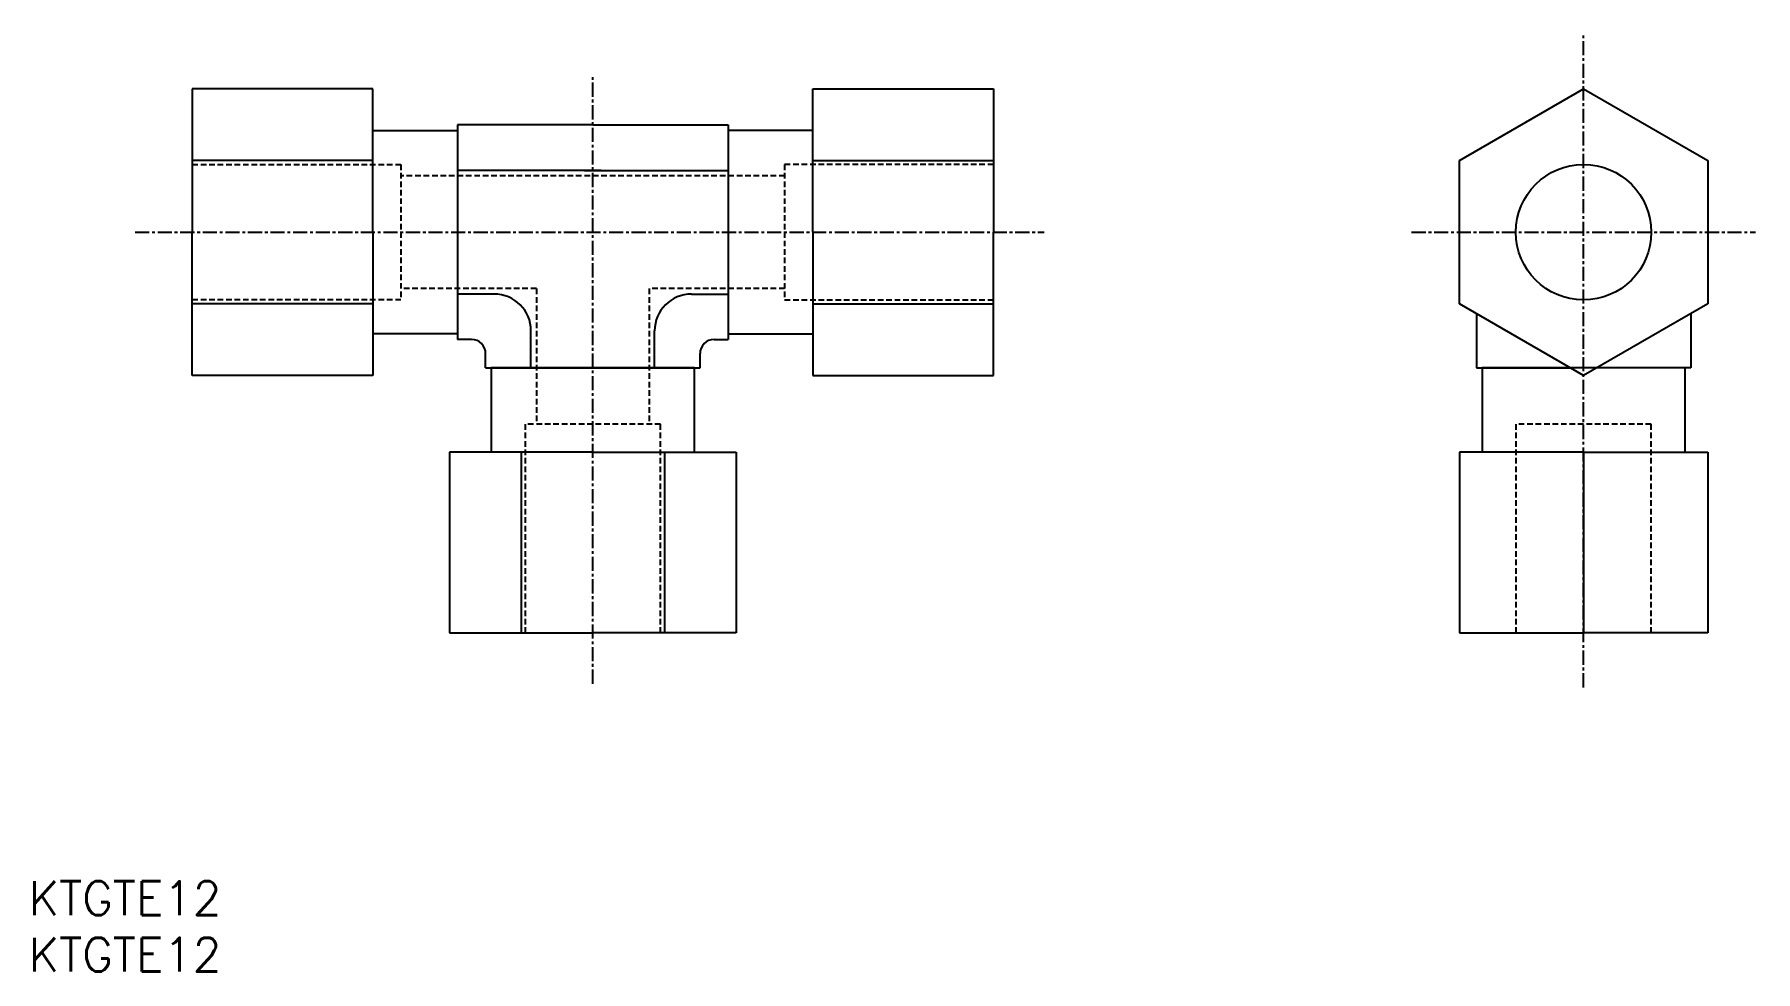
# Model space of a CAD drawing. Extents: x 1 to 153, y 0 to 83.
import ezdxf

# ---------------------------------------------------------------- set-up
doc = ezdxf.new("R2010")
doc.units = 0
doc.linetypes.add('CENTER', pattern=[2, 1.25, -0.25, 0.25, -0.25])
doc.linetypes.add('DASHED', pattern=[0.75, 0.5, -0.25])
doc.layers.get('0').update_dxf_attribs({"linetype": 'CONTINUOUS'})
doc.layers.add('CENTER', color=1, linetype='CENTER')
doc.styles.get("Standard").update_dxf_attribs({"font": 'txt.shx'})

# ---------------------------------------------------------------- blocks, each defined once
blk = doc.blocks.new('*U6')
at = {"color": 7, "linetype": 'CONTINUOUS'}
blk.add_text('KTGTE12', height=3, dxfattribs=at).set_placement((0, 0))
blk = doc.blocks.new('*U7')
at = {"color": 7, "linetype": 'CONTINUOUS'}
blk.add_text('KTGTE12', height=3, dxfattribs=at).set_placement((0, 5))

msp = doc.modelspace()

# ---------------------------------------------------------------- linework, layer by layer
at = {"color": 7, "linetype": 'CONTINUOUS'}
for p, q in [((14.5, 78.2), (14.5, 65.5)), ((30.5, 78.2), (14.5, 78.2)), ((30.5, 65.5), (30.5, 78.2)), ((69.5, 65.5), (69.5, 78.2)), ((69.5, 78.2), (85.5, 78.2)), ((85.5, 78.2), (85.5, 65.5)), ((126.8, 71.85), (137.8, 78.2)), ((137.8, 78.2), (148.8, 71.85)), ((38, 75), (38, 56)), ((50, 75), (38, 75)), ((50, 75), (62, 75)), ((62, 75), (62, 56)), ((30.5, 74.5), (37.99, 74.5)), ((69.5, 74.5), (62.01, 74.5)), ((30.5, 71.85), (14.5, 71.85)), ((69.5, 71.85), (85.5, 71.85)), ((126.8, 59.15), (126.8, 71.85)), ((148.8, 71.85), (148.8, 59.15)), ((50.73, 70.98), (38, 70.98)), ((49.27, 70.98), (62, 70.98)), ((14.5, 52.8), (14.5, 65.5)), ((30.5, 65.5), (30.5, 52.8)), ((69.5, 65.5), (69.5, 52.8)), ((85.5, 52.8), (85.5, 65.5)), ((41.26, 60.02), (38, 60.02)), ((58.74, 60.02), (62, 60.02)), ((30.5, 59.15), (14.5, 59.15)), ((69.5, 59.15), (85.5, 59.15)), ((137.8, 52.8), (126.8, 59.15)), ((128.3, 58.28), (128.3, 53.5)), ((148.8, 59.15), (137.8, 52.8)), ((147.3, 58.28), (147.3, 53.5)), ((37.99, 56.5), (30.5, 56.5)), ((44.52, 53.5), (44.52, 56.76)), ((55.48, 53.5), (55.48, 56.76)), ((62.01, 56.5), (69.5, 56.5)), ((39.25, 56), (38, 56)), ((60.75, 56), (62, 56)), ((40.5, 53.5), (40.5, 54.75)), ((40.5, 53.5), (59.5, 53.5)), ((41, 53.49), (41, 53.5)), ((59, 53.49), (41, 53.49)), ((41, 53.49), (41, 46)), ((59, 53.49), (59, 53.5)), ((59, 46), (59, 53.49)), ((59.5, 53.5), (59.5, 54.75)), ((128.3, 53.5), (136.59, 53.5)), ((128.8, 53.49), (128.8, 53.5)), ((128.8, 53.49), (128.8, 46)), ((146.8, 53.49), (128.8, 53.49)), ((147.3, 53.5), (139.02, 53.5)), ((146.8, 53.49), (146.8, 53.5)), ((146.8, 46), (146.8, 53.49)), ((30.5, 52.8), (14.5, 52.8)), ((69.5, 52.8), (85.5, 52.8)), ((50, 46), (37.3, 46)), ((37.3, 46), (37.3, 30)), ((43.65, 46), (43.65, 30)), ((50, 46), (62.7, 46)), ((56.35, 46), (56.35, 30)), ((62.7, 46), (62.7, 30)), ((126.8, 46), (126.8, 30)), ((137.8, 46), (126.8, 46)), ((137.8, 46), (137.8, 30)), ((137.8, 46), (148.8, 46)), ((148.8, 46), (148.8, 30)), ((37.3, 30), (50, 30)), ((62.7, 30), (50, 30)), ((126.8, 30), (137.8, 30)), ((148.8, 30), (137.8, 30))]:
    msp.add_line(p, q, dxfattribs=at)
at = {"color": 3, "linetype": 'DASHED'}
for p, q in [((14.5, 71.5), (33, 71.5)), ((33, 71.5), (33, 59.5)), ((67, 70.5), (33, 70.5)), ((85.5, 71.5), (67, 71.5)), ((67, 71.5), (67, 59.5)), ((33, 59.5), (14.5, 59.5)), ((45, 60.5), (33, 60.5)), ((45, 60.5), (45, 48.5)), ((67, 60.5), (55, 60.5)), ((55, 60.5), (55, 48.5)), ((67, 59.5), (85.5, 59.5)), ((56, 48.5), (44, 48.5)), ((44, 48.5), (44, 30)), ((56, 30), (56, 48.5)), ((131.8, 48.5), (131.8, 30)), ((143.8, 48.5), (131.8, 48.5)), ((143.8, 30), (143.8, 48.5))]:
    msp.add_line(p, q, dxfattribs=at)
at = {"color": 7, "linetype": 'CONTINUOUS'}
msp.add_circle((137.8, 65.5), 6, dxfattribs=at)
for centre, radius, start, end in [((41.26, 56.76), 3.26, 0, 90), ((58.74, 56.76), 3.26, 90, 180), ((39.25, 54.75), 1.25, 0, 90), ((60.75, 54.75), 1.25, 90, 180)]:
    msp.add_arc(centre, radius, start, end, dxfattribs=at)
at = {"layer": 'CENTER', "color": 1, "linetype": 'CENTER'}
for p, q in [((137.8, 25.18), (137.8, 83.02)), ((50, 25.5), (50, 79.5)), ((9.44, 65.5), (90, 65.5)), ((122.56, 65.5), (153.04, 65.5))]:
    msp.add_line(p, q, dxfattribs=at)

# ---------------------------------------------------------------- block references
at = {"color": 7, "linetype": 'CONTINUOUS'}
for name in ['*U7', '*U6']:
    msp.add_blockref(name, (0, 0), dxfattribs=at)

doc.saveas('drawing.dxf')
